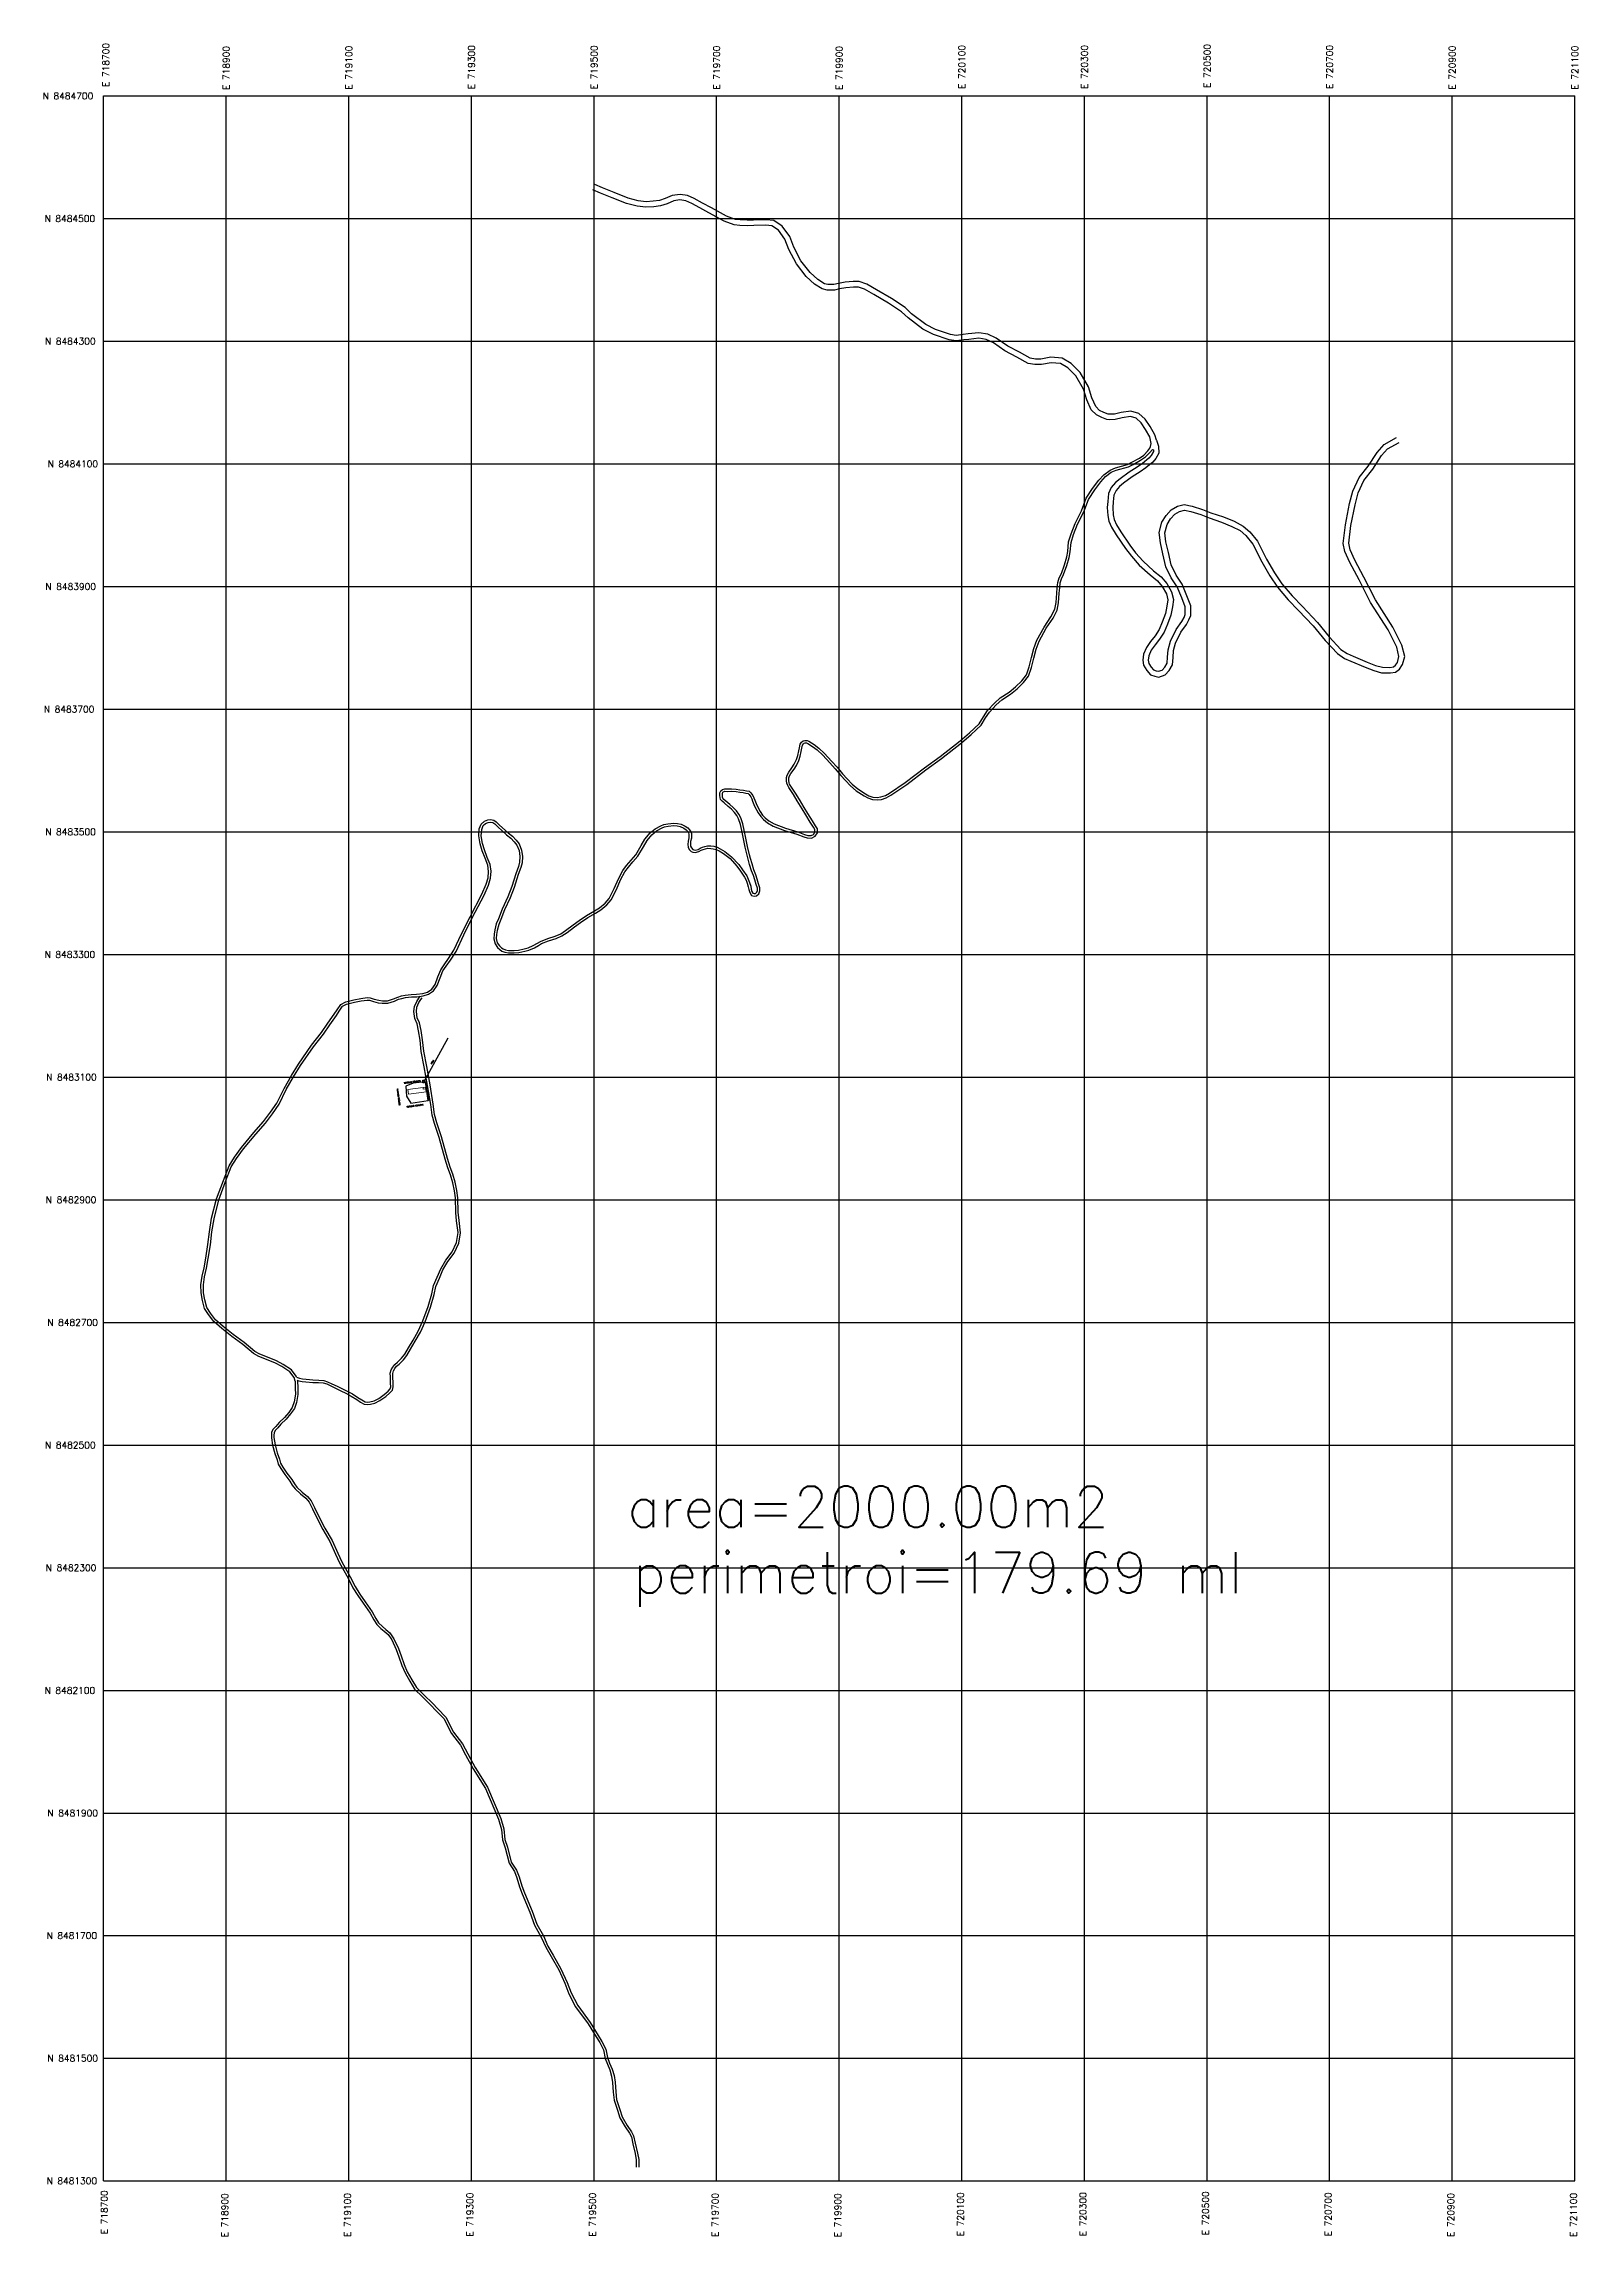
# Model space of a CAD drawing. Header units: metres. Extents: x 717418 to 722446, y 8457723 to 8484785.
# Drawn here: x 718602 to 721105, y 8481210 to 8484785 of the extents above; entities that cross this region are included whole.
import ezdxf

# ---------------------------------------------------------------- set-up
doc = ezdxf.new("R2010")
doc.units = ezdxf.units.M
doc.linetypes.add('CENTER', pattern=[2, 1.25, -0.25, 0.25, -0.25])
for name, color, linetype in [('C-HYDR-CTCH', 6, 'Continuous'), ('C-HYDR-CTCH-HDPT', 2, 'Continuous'), ('C-RAIL-CANT-VIEW-LEFT', 5, 'Continuous'), ('C-RAIL-CANT-VIEW-TITL', 7, 'Continuous'), ('Dibujo & Figuras', 7, 'Continuous'), ('V-ROAD-CNTR', 1, 'CENTER')]:
    doc.layers.add(name, color=color, linetype=linetype)
doc.styles.get("Standard").update_dxf_attribs({"font": 'simplex.shx'})

msp = doc.modelspace()

# ---------------------------------------------------------------- linework, layer by layer
at = {"layer": 'C-HYDR-CTCH', "flags": 128}
for points in [[(720407.7, 8484128.2), (720408.7, 8484133.4), (720406.4, 8484144.2), (720399.7, 8484156.2), (720392.4, 8484167.2), (720384.4, 8484174.5), (720375.1, 8484177.1), (720361.6, 8484175), (720350.3, 8484172.2), (720341.2, 8484171.9), (720336.4, 8484172.5), (720328.2, 8484175.8), (720319.5, 8484179.8), (720311.1, 8484188.2), (720303.8, 8484204.4), (720298.2, 8484221.8), (720285.8, 8484243.5), (720272.7, 8484256.6), (720261.1, 8484263.6), (720245.5, 8484265), (720229.8, 8484262), (720219.2, 8484262.1), (720208.3, 8484263.8), (720189.7, 8484274.2), (720170.1, 8484284.2), (720151.5, 8484297.2), (720139.6, 8484303.1), (720127.5, 8484304.9), (720111.5, 8484303), (720103.4, 8484302.1), (720090.9, 8484300.6), (720079.2, 8484302.2), (720053.5, 8484310.9), (720036.2, 8484319.7), (720012.3, 8484338.1), (720001.7, 8484348), (719980.6, 8484362.3), (719956.3, 8484376.1), (719941.1, 8484385.2), (719931.2, 8484388.3), (719923.1, 8484388.3), (719910.7, 8484387.3), (719900.5, 8484385.3), (719892.1, 8484383.5), (719880.1, 8484383.5), (719872.2, 8484385.6), (719859.6, 8484393.3), (719845.8, 8484405.8), (719830, 8484426.4), (719817.7, 8484449.7), (719811.5, 8484466.7), (719800.7, 8484481.2), (719790.1, 8484488.2), (719780.4, 8484489.3), (719760.5, 8484488.7), (719749.7, 8484488.3), (719737.6, 8484488.9), (719728.8, 8484489.8), (719712.5, 8484496.1), (719687.1, 8484509.5), (719672.6, 8484517.4), (719659.7, 8484524.9), (719650, 8484528.8), (719640.2, 8484530.5), (719630.1, 8484529), (719619.2, 8484524.2), (719608.5, 8484521), (719597.6, 8484519.5), (719584.7, 8484518.6), (719570.4, 8484520.3), (719553, 8484524.8), (719529.4, 8484534.1), (719510.3, 8484541.7), (719497.9, 8484547.1)], [(720417.7, 8484138.5), (720417.7, 8484138.5), (720414.9, 8484147.4), (720407.4, 8484160.9), (720399.3, 8484173.1), (720388.9, 8484182.5), (720375.7, 8484186.3), (720359.8, 8484183.8), (720349, 8484181.2), (720341.6, 8484180.9), (720338.7, 8484181.3), (720331.7, 8484184.1), (720324.7, 8484187.3), (720318.7, 8484193.4), (720312.2, 8484207.6), (720306.5, 8484225.5), (720293, 8484249), (720278.3, 8484263.7), (720263.9, 8484272.4), (720245.1, 8484274.1), (720229, 8484271), (720219.9, 8484271.1), (720211.3, 8484272.4), (720194, 8484282.2), (720174.8, 8484292), (720156.1, 8484305), (720142.3, 8484311.8), (720127.6, 8484314), (720110.4, 8484312), (720102.3, 8484311), (720091, 8484309.6), (720081.3, 8484311), (720057, 8484319.2), (720041, 8484327.3), (720018.1, 8484345), (720007.3, 8484355), (719985.3, 8484369.9), (719960.9, 8484383.9), (719944.8, 8484393.4), (719932.6, 8484397.3), (719922.7, 8484397.3), (719909.4, 8484396.2), (719898.7, 8484394.1), (719891.2, 8484392.5), (719881.2, 8484392.5), (719875.7, 8484393.9), (719865, 8484400.5), (719852.5, 8484411.9), (719837.6, 8484431.3), (719825.9, 8484453.4), (719819.5, 8484471), (719807, 8484487.9), (719793.3, 8484496.9), (719780.8, 8484498.3), (719760.2, 8484497.7), (719749.7, 8484497.4), (719738.3, 8484497.9), (719730.9, 8484498.7), (719716.2, 8484504.3), (719691.4, 8484517.5), (719677, 8484525.3), (719663.6, 8484533), (719652.4, 8484537.6), (719640.3, 8484539.6), (719627.6, 8484537.7), (719616.1, 8484532.6), (719606.6, 8484529.8), (719596.7, 8484528.5), (719584.9, 8484527.6), (719572.1, 8484529.1), (719555.8, 8484533.4), (719532.7, 8484542.4), (719513.8, 8484550), (719501.4, 8484555.4)], [(719012.2, 8482604.2), (719010.7, 8482610.4), (719003.6, 8482619.7), (718990.9, 8482628), (718980.5, 8482633.8), (718963, 8482640.7), (718953.1, 8482644.7), (718944.7, 8482649.4), (718927, 8482663.9), (718909.1, 8482677), (718892.6, 8482690), (718879.5, 8482701.6), (718871, 8482712.9), (718864.8, 8482722.8), (718861.4, 8482735.7), (718858.9, 8482748), (718858.7, 8482761.5), (718860.8, 8482775.4), (718863.9, 8482789.3), (718866.6, 8482804.8), (718870.2, 8482827.1), (718872.5, 8482848), (718876.1, 8482869.9), (718884.1, 8482901.3), (718895.3, 8482931.5), (718904.7, 8482955.4), (718913.3, 8482969.7), (718924.8, 8482985.4), (718945.2, 8483009.5), (718960.7, 8483027.8), (718972.4, 8483042.7), (718982.8, 8483057.8), (718994.4, 8483081.6), (719006.4, 8483102.5), (719018.1, 8483121), (719038.9, 8483152), (719055.3, 8483172.6), (719066, 8483187.8), (719076.2, 8483202.5), (719080.7, 8483209.9), (719086.8, 8483218.7), (719095, 8483222.8), (719108.1, 8483226.2), (719119.5, 8483228.4), (719129.9, 8483229.7), (719134.8, 8483229.2), (719141.4, 8483227.1), (719148.8, 8483225.3), (719154.9, 8483224.7), (719163.2, 8483224.6), (719172.9, 8483227.6), (719179.7, 8483230.6), (719185.7, 8483232.4), (719191.9, 8483233.6), (719201.7, 8483234.7), (719210.5, 8483235.2), (719220.6, 8483236.4), (719228.2, 8483238.8), (719235.4, 8483243.4), (719240.7, 8483251.1), (719245.1, 8483263.7), (719250, 8483275), (719255.3, 8483283.4), (719262.7, 8483293.3), (719271.5, 8483306.8), (719283.9, 8483333.9), (719297.7, 8483361.6), (719317, 8483398.5), (719324, 8483414.6), (719327.4, 8483425), (719327.9, 8483435.6), (719326.6, 8483445.7), (719322.2, 8483457), (719317.7, 8483469.2), (719314.2, 8483480.3), (719312, 8483493.4), (719312.8, 8483504.7), (719315.6, 8483512.4), (719321.1, 8483517.4), (719326.6, 8483519.4), (719331.3, 8483519.9), (719336.5, 8483519.2), (719340.6, 8483516.4), (719346, 8483511), (719359.9, 8483498.4), (719366.8, 8483492.9), (719372.9, 8483486.5), (719377.6, 8483480.5), (719381.9, 8483470.4), (719383.3, 8483459.8), (719382.5, 8483449.7), (719380.3, 8483442.1), (719376.2, 8483430.4), (719369.5, 8483409.4), (719363, 8483392.3), (719353.8, 8483372.6), (719347.7, 8483356.9), (719344.5, 8483348.7), (719342.1, 8483339.3), (719340.8, 8483332.8), (719340.6, 8483325.9), (719342.2, 8483319.3), (719345.8, 8483314.1), (719348.9, 8483311.1), (719351.8, 8483309.1), (719355.4, 8483307.5), (719360.7, 8483306.7), (719369.6, 8483306.7), (719376.7, 8483307.3), (719386.2, 8483309.5), (719392.4, 8483310.9), (719400.9, 8483314.5), (719407.6, 8483318.4), (719412.8, 8483321.4), (719424.4, 8483325.9), (719436.6, 8483329.7), (719445.6, 8483333.9), (719453.7, 8483339.2), (719465.9, 8483348.5), (719475.7, 8483355.5), (719487.8, 8483363.7), (719500.6, 8483371.1), (719508.9, 8483375.9), (719518, 8483383.9), (719524.6, 8483391.3), (719532.9, 8483407.9), (719539.7, 8483423.6), (719546.9, 8483437), (719553.1, 8483445), (719560.5, 8483453.6), (719568, 8483462.6), (719577, 8483477.6), (719583.1, 8483488.1), (719591.6, 8483498.2), (719599.9, 8483505), (719609.2, 8483510), (719613.8, 8483511.8), (719620.5, 8483513.2), (719630, 8483514.2), (719636.1, 8483513.7), (719642, 8483512.3), (719648.6, 8483509.2), (719652.8, 8483506.3), (719655.9, 8483503.2), (719657.9, 8483500.3), (719658.9, 8483497.1), (719658.8, 8483489.9), (719657.6, 8483484.2), (719657.2, 8483479.5), (719657.5, 8483476.4), (719658.8, 8483473.7), (719660.9, 8483471.5), (719662.7, 8483470.7), (719664.8, 8483470.4), (719669.6, 8483471.5), (719673.1, 8483473.6), (719676.9, 8483475.2), (719681, 8483476.3), (719685.2, 8483477.2), (719690.6, 8483477.1), (719695.2, 8483476.5), (719700.8, 8483474.9), (719705.9, 8483472.5), (719713.4, 8483468), (719724.5, 8483459.2), (719736, 8483446.7), (719742.1, 8483438.3), (719749.1, 8483428.2), (719751.6, 8483422.7), (719753.8, 8483417.5), (719755.5, 8483411.5), (719756.4, 8483406.8), (719757.6, 8483402.7), (719759.3, 8483399.8), (719761.1, 8483399.4), (719763.3, 8483399.7), (719765.5, 8483401.4), (719766.4, 8483404.6), (719766.4, 8483408.2), (719764.6, 8483414), (719762.1, 8483421.7), (719760.2, 8483428.8), (719757.1, 8483436.6), (719753.8, 8483446.6), (719751.2, 8483455.7), (719749.6, 8483461.8), (719746.7, 8483475.1), (719743.7, 8483488.7), (719740.9, 8483502.2), (719738.7, 8483512.2), (719735.8, 8483521.5), (719733, 8483526.5), (719729.2, 8483531.7), (719724.1, 8483537), (719718.8, 8483541.5), (719712.2, 8483547.2), (719709.2, 8483550), (719706.5, 8483552.5), (719705.6, 8483555.9), (719705.3, 8483559.1), (719705.4, 8483563.7), (719706.9, 8483567.1), (719709.3, 8483569.1), (719713.1, 8483570.1), (719717.2, 8483569.9), (719724.3, 8483570.3), (719732.1, 8483569.5), (719738, 8483568.8), (719743.7, 8483568.1), (719748.5, 8483567.1), (719753.1, 8483566.3), (719755.9, 8483563.7), (719759, 8483559.3), (719760.8, 8483555.7), (719762.5, 8483551.7), (719765.3, 8483543.5), (719770.9, 8483533.2), (719775, 8483527.4), (719779, 8483523.1), (719785.2, 8483517.9), (719793.8, 8483513.1), (719812.1, 8483505.9), (719832.2, 8483499.8), (719843.4, 8483495.6), (719848.5, 8483494), (719854.1, 8483493.9), (719858.1, 8483495.9), (719860.4, 8483499.4), (719860.3, 8483504.1), (719858, 8483507.9), (719852.7, 8483515.7), (719845.4, 8483527.6), (719839.6, 8483537.6), (719831.6, 8483550.8), (719825.4, 8483560.9), (719820.9, 8483567.4), (719817.5, 8483572.2), (719815.4, 8483576.5), (719814.5, 8483579.3), (719813.9, 8483583.3), (719814, 8483588.6), (719815.3, 8483592.6), (719817.8, 8483597.3), (719822.9, 8483604.5), (719826.6, 8483610.2), (719830.3, 8483618), (719832.2, 8483624.5), (719834.2, 8483632.2), (719835, 8483637.2), (719836.4, 8483642.9), (719838.4, 8483646.2), (719841, 8483648.5), (719844.1, 8483649.1), (719847.7, 8483649), (719850.4, 8483647.8), (719858.9, 8483642.4), (719866.7, 8483636.5), (719876.1, 8483628), (719887.4, 8483615.4), (719896.5, 8483605.5), (719905.4, 8483594.6), (719913.1, 8483586.4), (719921.2, 8483577.9), (719930.1, 8483570), (719942.8, 8483562), (719948.5, 8483559), (719954.8, 8483556.8), (719961.6, 8483556.3), (719967.9, 8483556.9), (719975.2, 8483559.3), (719982.2, 8483563), (720007.7, 8483580.3), (720039.1, 8483604.5), (720064.5, 8483622.9), (720097.1, 8483648.3), (720112.7, 8483661.5), (720128.4, 8483676.3), (720135.3, 8483687.8), (720142, 8483697.8), (720153.2, 8483709.8), (720162.6, 8483718.5), (720177.2, 8483727.7), (720187.7, 8483736.3), (720197.7, 8483746.4), (720205.2, 8483756.1), (720209.7, 8483769), (720213.6, 8483784.2), (720217.4, 8483799), (720222.5, 8483812.4), (720234.3, 8483834), (720245.2, 8483850.4), (720251.7, 8483862.9), (720253.8, 8483873.8), (720254.9, 8483889.4), (720255.7, 8483898.1), (720256.6, 8483906.7), (720258.8, 8483914.1), (720262.4, 8483921.3), (720267.6, 8483935.4), (720271.4, 8483948.3), (720272.8, 8483957.2), (720274.2, 8483972.7), (720278.4, 8483986.2), (720285.1, 8484003.1), (720295.1, 8484023.5), (720303, 8484043.9), (720313.4, 8484060.1), (720323.5, 8484073.3), (720331.7, 8484082.4), (720341.8, 8484089.9), (720350.7, 8484093.5), (720370.4, 8484099.1), (720377.5, 8484102.9), (720389.6, 8484109.6), (720396.8, 8484114.3), (720403.4, 8484121.6), (720406.7, 8484125.8), (720407.7, 8484128.2)], [(719014.6, 8482611), (719014.3, 8482612.2), (719006.4, 8482622.7), (718992.9, 8482631.4), (718982.2, 8482637.4), (718964.5, 8482644.4), (718954.8, 8482648.3), (718946.9, 8482652.8), (718929.4, 8482667.1), (718911.5, 8482680.2), (718895.1, 8482693.1), (718882.5, 8482704.4), (718874.3, 8482715.1), (718868.5, 8482724.4), (718865.3, 8482736.7), (718862.9, 8482748.4), (718862.7, 8482761.3), (718864.7, 8482774.6), (718867.8, 8482788.5), (718870.6, 8482804.1), (718874.2, 8482826.5), (718876.4, 8482847.5), (718880.1, 8482869), (718887.9, 8482900.2), (718899, 8482930), (718908.3, 8482953.7), (718916.6, 8482967.4), (718928, 8482982.9), (718948.3, 8483006.9), (718963.8, 8483025.2), (718975.6, 8483040.3), (718986.2, 8483055.7), (718997.9, 8483079.7), (719009.9, 8483100.4), (719021.4, 8483118.9), (719042.1, 8483149.6), (719058.5, 8483170.2), (719069.2, 8483185.5), (719079.6, 8483200.3), (719084.1, 8483207.7), (719089.5, 8483215.6), (719096.4, 8483219), (719109, 8483222.3), (719120.2, 8483224.5), (719129.9, 8483225.7), (719133.9, 8483225.3), (719140.3, 8483223.3), (719148.1, 8483221.4), (719154.6, 8483220.7), (719163.8, 8483220.6), (719174.3, 8483223.9), (719181.1, 8483226.9), (719186.6, 8483228.5), (719192.5, 8483229.7), (719202.1, 8483230.7), (719210.8, 8483231.2), (719221.5, 8483232.4), (719230, 8483235.2), (719238.2, 8483240.5), (719244.3, 8483249.2), (719248.8, 8483262.2), (719253.6, 8483273.1), (719258.6, 8483281.1), (719266, 8483291), (719275, 8483304.9), (719287.6, 8483332.2), (719301.3, 8483359.8), (719320.6, 8483396.7), (719327.8, 8483413.2), (719331.3, 8483424.3), (719332, 8483435.7), (719330.5, 8483446.8), (719325.9, 8483458.4), (719321.5, 8483470.5), (719318.1, 8483481.2), (719316, 8483493.6), (719316.7, 8483503.9), (719319, 8483510.1), (719323.2, 8483513.9), (719327.5, 8483515.5), (719331.2, 8483515.9), (719335, 8483515.4), (719338.1, 8483513.3), (719343.2, 8483508.1), (719357.3, 8483495.3), (719364.1, 8483489.9), (719369.9, 8483483.8), (719374.1, 8483478.4), (719378, 8483469.4), (719379.2, 8483459.7), (719378.5, 8483450.5), (719376.5, 8483443.3), (719372.4, 8483431.7), (719365.7, 8483410.7), (719359.3, 8483393.9), (719350.2, 8483374.2), (719344, 8483358.4), (719340.6, 8483349.9), (719338.2, 8483340.2), (719336.8, 8483333.3), (719336.6, 8483325.4), (719338.5, 8483317.6), (719342.7, 8483311.5), (719346.4, 8483308), (719349.8, 8483305.6), (719354.2, 8483303.7), (719360.4, 8483302.7), (719369.8, 8483302.7), (719377.3, 8483303.3), (719387.1, 8483305.6), (719393.7, 8483307), (719402.7, 8483310.9), (719409.6, 8483314.9), (719414.5, 8483317.8), (719425.7, 8483322.1), (719438.1, 8483325.9), (719447.6, 8483330.4), (719456, 8483336), (719468.3, 8483345.3), (719478, 8483352.2), (719489.9, 8483360.3), (719502.6, 8483367.6), (719511.3, 8483372.6), (719520.8, 8483381), (719528, 8483389), (719536.5, 8483406.2), (719543.3, 8483421.9), (719550.3, 8483434.8), (719556.2, 8483442.4), (719563.5, 8483451), (719571.3, 8483460.3), (719580.5, 8483475.6), (719586.4, 8483485.8), (719594.4, 8483495.4), (719602.1, 8483501.6), (719610.9, 8483506.3), (719615, 8483508), (719621.1, 8483509.2), (719630, 8483510.2), (719635.5, 8483509.7), (719640.7, 8483508.5), (719646.6, 8483505.8), (719650.2, 8483503.2), (719652.8, 8483500.6), (719654.3, 8483498.5), (719654.9, 8483496.5), (719654.8, 8483490.3), (719653.6, 8483484.8), (719653.1, 8483479.5), (719653.6, 8483475.3), (719655.4, 8483471.4), (719658.6, 8483468.2), (719661.4, 8483466.9), (719664.9, 8483466.3), (719671.1, 8483467.8), (719674.9, 8483470.1), (719678.2, 8483471.4), (719681.9, 8483472.4), (719685.6, 8483473.2), (719690.3, 8483473.1), (719694.3, 8483472.5), (719699.4, 8483471.1), (719704, 8483469), (719711.1, 8483464.7), (719721.8, 8483456.3), (719732.9, 8483444.2), (719738.8, 8483436), (719745.6, 8483426.2), (719747.9, 8483421.1), (719750, 8483416.2), (719751.6, 8483410.6), (719752.5, 8483405.8), (719753.9, 8483401.1), (719756.8, 8483396.1), (719761, 8483395.4), (719764.8, 8483395.9), (719768.9, 8483399.1), (719770.4, 8483404), (719770.4, 8483408.9), (719768.4, 8483415.2), (719766, 8483422.8), (719764, 8483430.1), (719760.9, 8483437.9), (719757.7, 8483447.8), (719755, 8483456.8), (719753.5, 8483462.7), (719750.6, 8483476), (719747.7, 8483489.5), (719744.8, 8483503), (719742.6, 8483513.2), (719739.4, 8483523.1), (719736.4, 8483528.6), (719732.2, 8483534.3), (719726.9, 8483539.9), (719721.4, 8483544.6), (719714.8, 8483550.2), (719711.9, 8483552.9), (719710.1, 8483554.7), (719709.5, 8483556.7), (719709.3, 8483559.2), (719709.4, 8483562.8), (719710.1, 8483564.6), (719711.2, 8483565.5), (719713.5, 8483566.1), (719717.2, 8483565.9), (719724.2, 8483566.3), (719731.6, 8483565.6), (719737.6, 8483564.8), (719743.1, 8483564.2), (719747.7, 8483563.2), (719751.2, 8483562.5), (719752.9, 8483561), (719755.5, 8483557.2), (719757.2, 8483554), (719758.7, 8483550.3), (719761.6, 8483541.9), (719767.5, 8483531.1), (719771.9, 8483524.9), (719776.2, 8483520.2), (719782.9, 8483514.6), (719792, 8483509.5), (719810.8, 8483502.1), (719830.9, 8483496), (719842.1, 8483491.8), (719847.9, 8483490), (719855, 8483489.9), (719860.9, 8483492.8), (719864.4, 8483498.3), (719864.3, 8483505.2), (719861.4, 8483510), (719856.1, 8483517.9), (719848.8, 8483529.7), (719843, 8483539.6), (719835, 8483552.9), (719828.8, 8483563.1), (719824.2, 8483569.7), (719821, 8483574.3), (719819.1, 8483578), (719818.5, 8483580.2), (719817.9, 8483583.6), (719818, 8483587.9), (719819, 8483591.1), (719821.2, 8483595.2), (719826.2, 8483602.3), (719830.1, 8483608.2), (719834.1, 8483616.6), (719836, 8483623.4), (719838.1, 8483631.3), (719838.9, 8483636.4), (719840.2, 8483641.4), (719841.5, 8483643.6), (719842.9, 8483644.8), (719844.4, 8483645.1), (719846.8, 8483645), (719848.5, 8483644.3), (719856.6, 8483639.1), (719864.2, 8483633.5), (719873.3, 8483625.2), (719884.5, 8483612.7), (719893.4, 8483602.9), (719902.4, 8483592), (719910.2, 8483583.6), (719918.4, 8483575), (719927.7, 8483566.8), (719940.8, 8483558.6), (719946.9, 8483555.3), (719954, 8483552.8), (719961.6, 8483552.3), (719968.7, 8483552.9), (719976.8, 8483555.6), (719984.3, 8483559.6), (720010.1, 8483577.1), (720041.5, 8483601.3), (720066.9, 8483619.7), (720099.6, 8483645.2), (720115.4, 8483658.5), (720131.6, 8483673.8), (720138.7, 8483685.7), (720145.1, 8483695.3), (720156, 8483707), (720165.1, 8483715.3), (720179.6, 8483724.5), (720190.4, 8483733.3), (720200.7, 8483743.8), (720208.7, 8483754.1), (720213.6, 8483767.8), (720217.5, 8483783.2), (720221.2, 8483797.8), (720226.2, 8483810.7), (720237.8, 8483831.9), (720248.7, 8483848.3), (720255.5, 8483861.6), (720257.8, 8483873.3), (720258.9, 8483889.1), (720259.7, 8483897.7), (720260.6, 8483905.9), (720262.6, 8483912.7), (720266, 8483919.7), (720271.4, 8483934.1), (720275.3, 8483947.4), (720276.8, 8483956.7), (720278.2, 8483971.9), (720282.2, 8483984.9), (720288.8, 8484001.5), (720298.8, 8484021.9), (720306.6, 8484042.1), (720316.7, 8484057.8), (720326.6, 8484070.7), (720334.4, 8484079.4), (720343.7, 8484086.4), (720352, 8484089.7), (720371.9, 8484095.4), (720379.4, 8484099.3), (720391.7, 8484106.1), (720399.5, 8484111.3), (720406.4, 8484118.9), (720410.8, 8484123.7), (720410.8, 8484123.7)], [(720410.8, 8484123.7), (720412.5, 8484123.2), (720412.5, 8484120), (720409.1, 8484114), (720405.1, 8484109.3), (720394.8, 8484100.6), (720386.2, 8484094.8), (720372.7, 8484086.3), (720358.4, 8484075.9), (720350.7, 8484069.8), (720343.8, 8484061.7), (720339.3, 8484051.7), (720337.9, 8484038.9), (720337.1, 8484029.1), (720338.1, 8484015.8), (720339.9, 8484006.7), (720344.2, 8483996.6), (720351.8, 8483984.5), (720366.8, 8483962.3), (720376.5, 8483949.4), (720389.4, 8483935), (720407.1, 8483918.9), (720418.9, 8483909.5), (720426.9, 8483899.9), (720433.6, 8483888), (720436, 8483878.5), (720434.6, 8483868.3), (720432.1, 8483855.9), (720427, 8483842.1), (720422.1, 8483830.1), (720415.1, 8483819.5), (720408, 8483810.2), (720401.2, 8483800.6), (720396.4, 8483789.8), (720395.1, 8483779.9), (720396.3, 8483771.6), (720401.5, 8483762.9), (720407.8, 8483756.1), (720414.7, 8483753.9), (720421.5, 8483752.5), (720431.5, 8483756), (720438.2, 8483762.9), (720443.8, 8483772.3), (720444.6, 8483784.4), (720445.3, 8483795.5), (720448.6, 8483807.5), (720457.4, 8483825.4), (720466.2, 8483838), (720470.5, 8483845.6), (720473.3, 8483852.9), (720473.4, 8483868.5), (720467.1, 8483885.1), (720459.2, 8483903.9), (720449.4, 8483918.8), (720441.6, 8483935.4), (720436.9, 8483955.6), (720432.7, 8483973), (720431, 8483987.6), (720434.7, 8484001.3), (720440.3, 8484010.4), (720447.3, 8484017.9), (720455, 8484022.6), (720463, 8484024.4), (720473.5, 8484022.2), (720489.8, 8484017.3), (720503.3, 8484012), (720523.8, 8484005.1), (720540.4, 8483998.2), (720554, 8483991.2), (720563.3, 8483983.2), (720574.8, 8483969.3), (720589.1, 8483940.4), (720602.2, 8483917.6), (720614.9, 8483899), (720632.4, 8483878.6), (720649.3, 8483861.2), (720673.1, 8483835.7), (720692.5, 8483812.1), (720712.6, 8483790.6), (720724.2, 8483782.8), (720734.6, 8483778.2), (720757.8, 8483768.4), (720772.1, 8483763), (720784.8, 8483759.5), (720799, 8483759.2), (720807.4, 8483760.6), (720814.1, 8483765.1), (720819.1, 8483772.7), (720822.4, 8483786.2), (720817.8, 8483804.6), (720803, 8483833.7), (720774.6, 8483878.4), (720755.8, 8483915.1), (720741.1, 8483943), (720733.6, 8483960), (720731.1, 8483970.7), (720734.8, 8483999.4), (720741.4, 8484033.3), (720746.5, 8484052.6), (720755.9, 8484073), (720770.2, 8484091.4), (720784.7, 8484113.5), (720794.5, 8484124.5), (720813.5, 8484135.1)], [(720417.7, 8484138.5), (720420.6, 8484128.9), (720421.5, 8484117.7), (720416.5, 8484108.8), (720411.4, 8484102.9), (720400.2, 8484093.4), (720391.1, 8484087.3), (720377.7, 8484078.9), (720363.8, 8484068.8), (720357, 8484063.3), (720351.5, 8484056.9), (720348.1, 8484049.3), (720346.8, 8484038), (720346.1, 8484029.1), (720347, 8484017), (720348.5, 8484009.4), (720352.2, 8484000.8), (720359.4, 8483989.4), (720374.1, 8483967.6), (720383.5, 8483955.1), (720395.8, 8483941.3), (720412.9, 8483925.8), (720425.2, 8483915.9), (720434.3, 8483905.1), (720442, 8483891.4), (720445.2, 8483879), (720443.5, 8483866.8), (720440.8, 8483853.4), (720435.3, 8483838.9), (720430.1, 8483825.9), (720422.4, 8483814.3), (720415.3, 8483804.9), (720409.1, 8483796.2), (720405.2, 8483787.3), (720404.2, 8483780), (720405, 8483774.7), (720408.8, 8483768.3), (720412.7, 8483764), (720416.9, 8483762.6), (720420.8, 8483761.8), (720426.6, 8483763.8), (720431, 8483768.4), (720434.9, 8483775.1), (720435.6, 8483785), (720436.3, 8483797), (720440.1, 8483810.8), (720449.6, 8483830), (720458.6, 8483842.8), (720462.4, 8483849.5), (720464.3, 8483854.5), (720464.4, 8483866.9), (720458.7, 8483881.8), (720451.3, 8483899.6), (720441.6, 8483914.4), (720433, 8483932.4), (720428.1, 8483953.5), (720423.8, 8483971.4), (720421.9, 8483988.3), (720426.4, 8484004.9), (720433.1, 8484015.8), (720441.5, 8484024.9), (720451.6, 8484031.1), (720462.9, 8484033.6), (720475.7, 8484031), (720492.8, 8484025.8), (720506.4, 8484020.4), (720527, 8484013.5), (720544.2, 8484006.4), (720559.1, 8483998.7), (720569.7, 8483989.5), (720582.4, 8483974.3), (720597.1, 8483944.6), (720609.8, 8483922.4), (720622, 8483904.4), (720639, 8483884.7), (720655.8, 8483867.4), (720679.9, 8483841.6), (720699.3, 8483818.1), (720718.4, 8483797.5), (720728.6, 8483790.7), (720738.2, 8483786.4), (720761.2, 8483776.8), (720774.9, 8483771.5), (720786.1, 8483768.5), (720798.3, 8483768.2), (720804, 8483769.2), (720807.6, 8483771.6), (720810.7, 8483776.3), (720813.1, 8483786.2), (720809.4, 8483801.4), (720795.2, 8483829.2), (720766.8, 8483874), (720747.9, 8483910.9), (720733, 8483939.1), (720725, 8483957.2), (720722, 8483970.2), (720725.9, 8484000.8), (720732.6, 8484035.3), (720738, 8484055.7), (720748.2, 8484077.7), (720762.9, 8484096.6), (720777.5, 8484118.9), (720788.8, 8484131.6), (720809.1, 8484142.9)], [(719014.6, 8482611), (719019.7, 8482608.9), (719024.5, 8482607.9), (719030.5, 8482607.4), (719041.2, 8482606.3), (719050.9, 8482606), (719059, 8482605.3), (719065.3, 8482603.4), (719072.4, 8482600), (719081, 8482595.9), (719088.7, 8482592.2), (719097, 8482588.1), (719105.8, 8482583.4), (719114.9, 8482577.5), (719121.2, 8482573.6), (719126.4, 8482570.7), (719129.9, 8482570), (719134.5, 8482570.4), (719141.2, 8482572.3), (719148.8, 8482576.1), (719157.7, 8482582.4), (719164, 8482588.1), (719167.4, 8482591.5), (719168.3, 8482595.2), (719168.2, 8482600.9), (719167.7, 8482611.4), (719167.6, 8482617.2), (719169, 8482622.5), (719171.6, 8482627.3), (719174.9, 8482631.6), (719179.3, 8482635.3), (719186.1, 8482641.6), (719191.2, 8482648.1), (719197.1, 8482658.6), (719204.7, 8482671.3), (719213.2, 8482685.8), (719220.8, 8482702.7), (719229.2, 8482726), (719235.3, 8482746.8), (719238.3, 8482760), (719244.2, 8482773.9), (719250, 8482787.4), (719258.1, 8482801.3), (719268.4, 8482815.1), (719275.5, 8482830.5), (719278.4, 8482846.4), (719275.8, 8482865.9), (719274.3, 8482879.5), (719273.8, 8482903.1), (719272.4, 8482914.7), (719269.4, 8482927.8), (719265.7, 8482940.6), (719261.7, 8482952), (719257.1, 8482966.2), (719247.4, 8483001.4), (719239.9, 8483024.4), (719236.1, 8483038.2), (719233.7, 8483055.3), (719228.5, 8483086.5), (719223.1, 8483116.6), (719218.1, 8483142), (719216.2, 8483160.1), (719213.9, 8483175.4), (719211.2, 8483187.2), (719207.7, 8483195.8), (719206.2, 8483207), (719207, 8483215.1), (719210.8, 8483223.4), (719214.1, 8483228.7), (719216.2, 8483231.8)], [(719015.9, 8482606.1), (719018.5, 8482605), (719023.9, 8482603.9), (719030.1, 8482603.4), (719041, 8482602.3), (719050.7, 8482602), (719058.3, 8482601.3), (719063.9, 8482599.7), (719070.7, 8482596.4), (719079.3, 8482592.3), (719086.9, 8482588.6), (719095.2, 8482584.6), (719103.7, 8482580), (719112.8, 8482574.1), (719119.1, 8482570.1), (719125, 8482566.9), (719129.7, 8482566), (719135.2, 8482566.5), (719142.6, 8482568.5), (719150.8, 8482572.7), (719160.2, 8482579.3), (719166.7, 8482585.2), (719171, 8482589.5), (719172.3, 8482594.8), (719172.2, 8482601), (719171.7, 8482611.5), (719171.6, 8482616.7), (719172.7, 8482621), (719175, 8482625.1), (719177.8, 8482628.8), (719181.9, 8482632.2), (719189.1, 8482638.9), (719194.5, 8482645.9), (719200.5, 8482656.5), (719208.2, 8482669.2), (719216.7, 8482684), (719224.6, 8482701.2), (719233, 8482724.8), (719239.2, 8482745.8), (719242.1, 8482758.8), (719247.8, 8482772.3), (719253.6, 8482785.6), (719261.4, 8482799.1), (719271.9, 8482813.1), (719279.3, 8482829.3), (719282.4, 8482846.3), (719279.8, 8482866.4), (719278.3, 8482879.8), (719277.8, 8482903.4), (719276.4, 8482915.4), (719273.3, 8482928.8), (719269.5, 8482941.8), (719265.5, 8482953.3), (719261, 8482967.4), (719251.2, 8483002.5), (719243.7, 8483025.5), (719240, 8483039), (719237.6, 8483055.9), (719232.4, 8483087.2), (719227, 8483117.3), (719222.1, 8483142.6), (719220.2, 8483160.6), (719217.9, 8483176.2), (719215, 8483188.4), (719211.6, 8483196.9), (719210.2, 8483207), (719210.9, 8483214), (719214.3, 8483221.5), (719217.5, 8483226.5), (719219.5, 8483229.6)], [(719012.2, 8482604.2), (719012.7, 8482592.5), (719013, 8482583), (719010.7, 8482570.5), (719007.6, 8482561.2), (719002, 8482553.1), (718995.1, 8482545.1), (718986.2, 8482536.6), (718980.9, 8482530.5), (718976.6, 8482525.9), (718974.1, 8482521.1), (718973.7, 8482516.4), (718973.6, 8482511.7), (718975.7, 8482499.7), (718979.4, 8482486.5), (718982.9, 8482476), (718984.8, 8482468.8), (718988.8, 8482461.8), (718995.8, 8482451.9), (719003.6, 8482441.4), (719007.8, 8482434.4), (719012.5, 8482428.7), (719021.2, 8482420.4), (719029.8, 8482413.3), (719035.1, 8482406.7), (719040.5, 8482396.3), (719048.7, 8482379.4), (719057.6, 8482362.4), (719069, 8482342.7), (719078.5, 8482322.3), (719084.7, 8482307.9), (719098.7, 8482283.2), (719106.7, 8482267.3), (719114.8, 8482254.9), (719123.6, 8482242), (719134.6, 8482225.8), (719140.9, 8482215), (719145.4, 8482207.6), (719152.4, 8482201), (719157.7, 8482196.4), (719164.1, 8482191), (719170.1, 8482182.2), (719177.3, 8482166.7), (719181.6, 8482154.8), (719186.4, 8482140.8), (719191.8, 8482128.6), (719199.5, 8482115), (719207.2, 8482102.2), (719220, 8482089.3), (719233.6, 8482076.1), (719242.1, 8482067.3), (719254.8, 8482054.1), (719267.6, 8482029.8), (719281.9, 8482010.6), (719290.3, 8481994.7), (719302.7, 8481972.2), (719322.9, 8481940.1), (719344.4, 8481889.9), (719348.9, 8481873.3), (719350.7, 8481856), (719354.9, 8481843.1), (719361.3, 8481818.3), (719370, 8481804.7), (719374.3, 8481794.5), (719378.4, 8481779.8), (719382.8, 8481768.1), (719395.3, 8481738.5), (719402.9, 8481717.1), (719414, 8481697.7), (719421.3, 8481681.3), (719429.8, 8481666.1), (719442.3, 8481644), (719452.6, 8481622.3), (719459, 8481605.2), (719469.9, 8481584), (719490.2, 8481556.3), (719503.2, 8481535.1), (719509.5, 8481525.6), (719515.2, 8481513.8), (719517.9, 8481499.9), (719521.7, 8481490.3), (719525.9, 8481481.1), (719528.7, 8481470.9), (719530.2, 8481460.7), (719531.4, 8481444.9), (719532.7, 8481431.7), (719538.3, 8481415.4), (719542, 8481403.1), (719550.5, 8481388.4), (719557.6, 8481377.8), (719560.9, 8481372.1), (719563.3, 8481360.5), (719567, 8481344.5), (719568.9, 8481334.6), (719568.9, 8481322.3)], [(719016.1, 8482605.2), (719016.7, 8482592.7), (719017, 8482582.7), (719014.6, 8482569.5), (719011.2, 8482559.4), (719005.1, 8482550.7), (718998, 8482542.3), (718989.1, 8482533.9), (718983.9, 8482527.9), (718979.9, 8482523.6), (718978, 8482519.9), (718977.7, 8482516.2), (718977.6, 8482512.1), (718979.6, 8482500.6), (718983.3, 8482487.6), (718986.7, 8482477.2), (718988.5, 8482470.3), (718992.2, 8482464), (718999, 8482454.3), (719006.9, 8482443.6), (719011.1, 8482436.7), (719015.4, 8482431.4), (719023.9, 8482423.4), (719032.7, 8482416.2), (719038.5, 8482408.9), (719044.1, 8482398.1), (719052.3, 8482381.2), (719061.1, 8482364.3), (719072.6, 8482344.6), (719082.1, 8482323.9), (719088.3, 8482309.7), (719102.2, 8482285.1), (719110.2, 8482269.3), (719118.1, 8482257.1), (719126.9, 8482244.2), (719137.9, 8482227.9), (719144.3, 8482217.1), (719148.6, 8482210.1), (719155.1, 8482204), (719160.3, 8482199.5), (719167.1, 8482193.7), (719173.6, 8482184.2), (719181, 8482168.2), (719185.4, 8482156.2), (719190.1, 8482142.3), (719195.4, 8482130.4), (719202.9, 8482117), (719210.4, 8482104.7), (719222.8, 8482092.1), (719236.4, 8482078.9), (719245, 8482070.1), (719258.1, 8482056.5), (719271, 8482032), (719285.3, 8482012.7), (719293.9, 8481996.6), (719306.2, 8481974.3), (719326.4, 8481942), (719348.2, 8481891.2), (719352.8, 8481874.1), (719354.6, 8481856.8), (719358.7, 8481844.2), (719365, 8481819.9), (719373.6, 8481806.6), (719378, 8481795.8), (719382.2, 8481781), (719386.5, 8481769.6), (719399, 8481739.9), (719406.5, 8481718.8), (719417.5, 8481699.6), (719424.8, 8481683.1), (719433.3, 8481668), (719445.8, 8481645.8), (719456.3, 8481623.8), (719462.7, 8481606.9), (719473.3, 8481586.1), (719493.5, 8481558.5), (719506.6, 8481537.3), (719512.9, 8481527.6), (719519, 8481515.1), (719521.8, 8481501.1), (719525.3, 8481491.9), (719529.6, 8481482.5), (719532.6, 8481471.7), (719534.2, 8481461.2), (719535.3, 8481445.2), (719536.6, 8481432.6), (719542.1, 8481416.7), (719545.7, 8481404.7), (719553.9, 8481390.5), (719560.9, 8481379.9), (719564.6, 8481373.6), (719567.2, 8481361.4), (719570.9, 8481345.3), (719572.9, 8481335), (719572.9, 8481322.3)], [(719016.1, 8482605.2), (719015.9, 8482606.1)]]:
    msp.add_lwpolyline(points, dxfattribs=at)
at = {"layer": 'C-HYDR-CTCH-HDPT'}
for p, q in [((718700, 8484700), (721100, 8484700)), ((718700, 8481300), (718700, 8484700)), ((718900, 8481300), (718900, 8484700)), ((719100, 8481300), (719100, 8484700)), ((719300, 8481300), (719300, 8484700)), ((719500, 8481300), (719500, 8484700)), ((719700, 8481300), (719700, 8484700)), ((719900, 8481300), (719900, 8484700)), ((720100, 8481300), (720100, 8484700)), ((720300, 8481300), (720300, 8484700)), ((720500, 8481300), (720500, 8484700)), ((720700, 8481300), (720700, 8484700)), ((720900, 8481300), (720900, 8484700)), ((721100, 8481300), (721100, 8484700)), ((718700, 8484500), (721100, 8484500)), ((718700, 8484300), (721100, 8484300)), ((718700, 8484100), (721100, 8484100)), ((718700, 8483900), (721100, 8483900)), ((718700, 8483700), (721100, 8483700)), ((718700, 8483500), (721100, 8483500)), ((718700, 8483300), (721100, 8483300)), ((718700, 8483100), (721100, 8483100)), ((718700, 8482900), (721100, 8482900)), ((718700, 8482700), (721100, 8482700)), ((718700, 8482500), (721100, 8482500)), ((718700, 8482300), (721100, 8482300)), ((718700, 8482100), (721100, 8482100)), ((718700, 8481900), (721100, 8481900)), ((718700, 8481700), (721100, 8481700)), ((718700, 8481500), (721100, 8481500)), ((718700, 8481300), (721100, 8481300))]:
    msp.add_line(p, q, dxfattribs=at)
at = {"layer": 'C-HYDR-CTCH-HDPT', "flags": 128}
msp.add_lwpolyline([(719261.3, 8483163.3), (719222.3, 8483092.6)], dxfattribs=at)
at = {"layer": 'C-HYDR-CTCH-HDPT'}
msp.add_lwpolyline([(719220.9, 8483094.9), (719223.4, 8483094.9), (719223.4, 8483090.8), (719220.9, 8483090.8)], close=True, dxfattribs=at)
at = {"layer": 'C-RAIL-CANT-VIEW-LEFT', "flags": 128}
msp.add_lwpolyline([(719205.1, 8483090.2), (719192.9, 8483085.3), (719192.9, 8483085.3), (719194.2, 8483069.2), (719200.9, 8483057.5), (719200.9, 8483057.5), (719229.2, 8483061.8), (719225.1, 8483092.4)], close=True, dxfattribs=at)
at = {"layer": 'Dibujo & Figuras', "lineweight": 0, "flags": 128}
msp.add_lwpolyline([(719221, 8483083.3), (719196.2, 8483080), (719197.3, 8483072.1), (719222.1, 8483075.4), (719226, 8483075.9), (719225, 8483083.8), (719221, 8483083.3), (719221.4, 8483080.3), (719225.4, 8483080.9)], dxfattribs=at)

# ---------------------------------------------------------------- texts
at = {"layer": 'C-RAIL-CANT-VIEW-TITL', "attachment_point": 5}
for s, insert, char_height, rotation in [('\\A1;E 718700', (718703.5, 8484750.6), 10.8, 90), ('\\A1;E 718900', (718900, 8484745.7), 10.8, 90), ('\\A1;E 719100', (719100, 8484746.1), 10.8, 90), ('\\A1;E 719300', (719300, 8484747), 10.8, 90), ('\\A1;E 719500', (719500, 8484746.6), 10.8, 90), ('\\A1;E 719700', (719700, 8484746.3), 10.8, 90), ('\\A1;E 719900', (719900, 8484745.7), 10.8, 90), ('\\A1;E 720100', (720100, 8484747.4), 10.8, 90), ('\\A1;E 720300', (720300, 8484747.5), 10.8, 90), ('\\A1;E 720500', (720500, 8484748.9), 10.8, 90), ('\\A1;E 720700', (720700, 8484747.4), 10.8, 90), ('\\A1;E 720900', (720900, 8484746.3), 10.8, 90), ('\\A1;E 721100', (721100, 8484746.4), 10.8, 90), ('\\A1;AGUA', (719236.4, 8483124.8), 2.16, 57.7284), ('\\A1;TERRENO COMUNAL', (719181.1, 8483067.8), 2.16, 98.3181), ('\\A1;TERRENO COMUNAL', (719203.6, 8483092.2), 2.16, 8.341), ('\\A1;CAMINO HERRADURA', (719229.1, 8483076.2), 2.16, 280.1297), ('\\A1;TERRENO COMUNAL', (719208, 8483053.3), 2.16, 8.341), ('\\A1;E 718700', (718701.1, 8481248.8), 10.8, 90), ('\\A1;E 718900', (718897.6, 8481244), 10.8, 90), ('\\A1;E 719100', (719097.6, 8481244.4), 10.8, 90), ('\\A1;E 719300', (719297.6, 8481245.2), 10.8, 90), ('\\A1;E 719500', (719497.6, 8481244.9), 10.8, 90), ('\\A1;E 719700', (719697.6, 8481244.6), 10.8, 90), ('\\A1;E 719900', (719897.6, 8481244), 10.8, 90), ('\\A1;E 720100', (720097.6, 8481245.7), 10.8, 90), ('\\A1;E 720300', (720297.6, 8481245.8), 10.8, 90), ('\\A1;E 720500', (720497.6, 8481247.2), 10.8, 90), ('\\A1;E 720700', (720697.6, 8481245.6), 10.8, 90), ('\\A1;E 720900', (720897.6, 8481244.6), 10.8, 90), ('\\A1;E 721100', (721097.6, 8481244.7), 10.8, 90)]:
    msp.add_mtext(s, dxfattribs=dict(at, insert=insert, char_height=char_height, rotation=rotation))
at = {"layer": 'C-RAIL-CANT-VIEW-TITL', "char_height": 10.8, "attachment_point": 5}
for s, insert in [('\\A1;N 8484700', (718641.8, 8484700)), ('\\A1;N 8484500', (718645, 8484500)), ('\\A1;N 8484300', (718645.6, 8484300)), ('\\A1;N 8484100', (718649.8, 8484100)), ('\\A1;N 8483900', (718646.3, 8483900)), ('\\A1;N 8483700', (718643.7, 8483700)), ('\\A1;N 8483500', (718646.1, 8483500)), ('\\A1;N 8483300', (718645, 8483300)), ('\\A1;N 8483100', (718647.5, 8483100)), ('\\A1;N 8482900', (718646.9, 8482900)), ('\\A1;N 8482700', (718649.4, 8482700)), ('\\A1;N 8482500', (718645.6, 8482500)), ('\\A1;N 8482300', (718646.9, 8482300)), ('\\A1;N 8482100', (718645, 8482100)), ('\\A1;N 8481900', (718649.5, 8481900)), ('\\A1;N 8481700', (718648.2, 8481700)), ('\\A1;N 8481500', (718649.5, 8481500)), ('\\A1;N 8481300', (718648.2, 8481300))]:
    msp.add_mtext(s, dxfattribs=dict(at, insert=insert))
at = {"layer": 'V-ROAD-CNTR', "color": 0}
for s, p in [('area=2000.00m2', (719553.8, 8482366.1)), ('perimetroi=179.69 ml', (719563.3, 8482258.7))]:
    msp.add_text(s, height=66.667, dxfattribs=at).set_placement(p)

doc.saveas('drawing.dxf')
